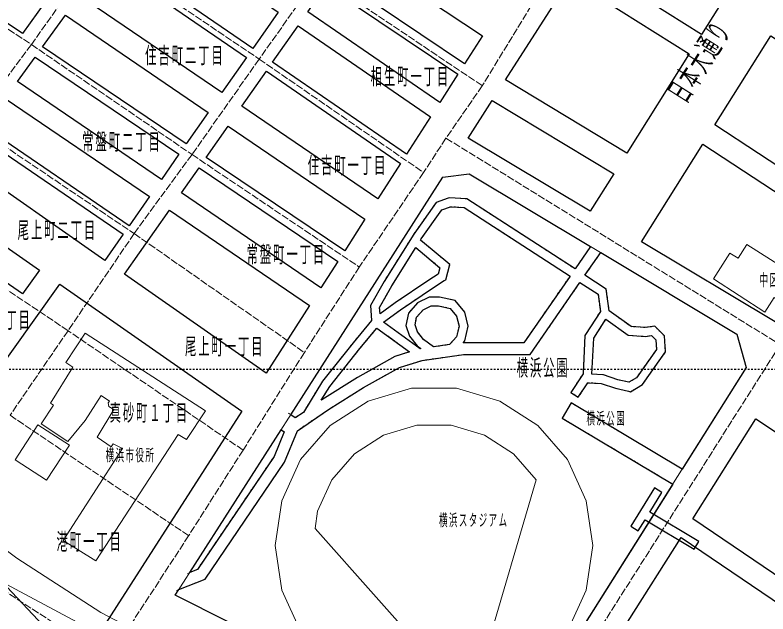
# Model space of a CAD drawing. Units: millimetres, scale not verified. Extents: x -76 to 74, y -76 to 74.
# Drawn here: x -22.91 to 22.14, y -40.5 to -4.68 of the extents above; entities that cross this region are included whole.
import ezdxf

# ---------------------------------------------------------------- set-up
doc = ezdxf.new("R2010")
doc.units = ezdxf.units.MM
doc.header["$LTSCALE"] = 0.25
doc.linetypes.add('USER1', pattern=[0.70556, 0.35278, -0.35278])
doc.linetypes.add('USER4', pattern=[2.11668, 1.7639, -0.35278])
for name, color, linetype in [('0-0_01 グリッド', 7, 'USER1'), ('0-2_03 施設名・公園名', 7, 'Continuous'), ('0-3_04 通称名・高速名', 7, 'Continuous'), ('0-4_05 町名', 7, 'Continuous'), ('1-4_21 デッキ・歩道橋', 7, 'Continuous'), ('1-9_26 道路', 7, 'Continuous')]:
    doc.layers.add(name, color=color, linetype=linetype)
for name, color, linetype, lineweight in [('0-C_13 町界', 30, 'USER4', 18), ('0-D_14 公・官庁施設', 7, 'Continuous', 18), ('1-0_17 その他施設', 7, 'Continuous', 18), ('1-1_18 高速分離帯', 5, 'Continuous', 18), ('1-3_20 鉄道', 7, 'Continuous', 18), ('1-6_23 園路・他敷地道', 7, 'USER1', 18), ('1-D_30 公園・緑地', 3, 'Continuous', 18)]:
    doc.layers.add(name, color=color, linetype=linetype, lineweight=lineweight)
doc.styles.add('ＭＳ ゴシック', font='')
doc.styles.get('ＭＳ ゴシック').set_extended_font_data('MS Gothic')

msp = doc.modelspace()

# ---------------------------------------------------------------- linework, layer by layer
at = {"layer": '0-0_01 グリッド'}
msp.add_line((73.6277, -25.8752), (-76.4802, -25.8752), dxfattribs=at)
at = {"layer": '0-C_13 町界'}
for p, q in [((-17.9429, -0.8037), (-21.9361, -6.4379)), ((8.2566, -3.6501), (5.0471, -8.906)), ((-8.3048, -7.3116), (-12.3239, -13.0194)), ((5.0471, -8.906), (2.8732, -12.0403)), ((2.8732, -12.0403), (1.5276, -14.0923)), ((2.8732, -12.0403), (22.8735, -24.3897)), ((1.5276, -14.0923), (-2.3113, -19.7491)), ((-2.3113, -19.7491), (-5.6018, -24.8555)), ((-9.266, -30.6984), (-19.7405, -23.5567)), ((22.8735, -24.3897), (3.9271, -54.2341)), ((-5.6018, -24.8555), (-9.266, -30.6984)), ((-9.266, -30.6984), (-12.5264, -35.8158)), ((-12.5264, -35.8158), (-17.3152, -43.1773)), ((-23.6928, -39.0197), (-17.3152, -43.1773))]:
    msp.add_line(p, q, dxfattribs=at)
for points in [[(-27.2791, 5.5211), (-30.9995, -0.4761), (-21.9361, -6.4379)], [(-14.4771, 4.1569), (-17.9429, -0.8037), (-8.3048, -7.3116)], [(-1.3749, 2.7213), (-4.7646, -2.3251), (5.0471, -8.906)], [(-4.7646, -2.3251), (-8.3048, -7.3116), (1.5276, -14.0923)], [(-15.7848, -17.7455), (-19.7405, -23.5567), (-29.7155, -16.8725), (-38.0017, -11.1625), (-45.3853, -6.2133), (-46.004, -7.1841)], [(-21.9361, -6.4379), (-25.4766, -11.2149), (-15.7848, -17.7455)], [(-21.9361, -6.4379), (-12.3239, -13.0194), (-2.3113, -19.7491)], [(-12.3239, -13.0194), (-15.7848, -17.7455), (-5.6018, -24.8555)], [(-19.7405, -23.5567), (-23.2104, -28.6134), (-12.5264, -35.8158)]]:
    msp.add_lwpolyline(points, dxfattribs=at)
at = {"layer": '0-D_14 公・官庁施設'}
for points in [[(20.3524, -19.2265), (19.8515, -18.9278), (18.8841, -20.4492), (21.9585, -22.4432), (22.5063, -21.5626), (22.9865, -21.8617), (23.9339, -20.3396), (20.8802, -18.3959)], [(-12.6615, -30.0693), (-11.515, -28.3468), (-18.7228, -23.711), (-19.8694, -25.4529), (-19.4491, -25.7326), (-20.7947, -27.8844), (-20.6142, -28.0043), (-21.3422, -29.1357), (-19.7605, -30.183), (-18.7132, -28.9311), (-17.7658, -27.4286), (-17.2649, -27.7783), (-17.3448, -27.8782), (-17.2941, -28.098), (-16.9948, -28.2772), (-17.9907, -29.9288), (-17.1601, -30.4972), (-17.0402, -30.327), (-16.4904, -30.6061), (-20.0292, -36.1024), (-18.0762, -37.3282), (-13.1617, -29.7703)], [(-22.9087, -31.2889), (-21.0359, -32.505), (-19.6606, -30.4021), (-21.5423, -29.186)]]:
    msp.add_lwpolyline(points, close=True, dxfattribs=at)
at = {"layer": '1-0_17 その他施設'}
for points in [[(11.269, -33.7267), (10.1459, -31.2675), (8.3758, -29.2246), (6.102, -27.7632), (3.5078, -27.0018), (0.8048, -27.0018), (-1.7887, -27.7632), (-4.0628, -29.2246), (-5.8333, -31.2675), (-6.956, -33.7267), (-7.3409, -36.4021), (-6.956, -39.0776), (-5.8333, -41.5367), (-4.0628, -43.5797), (-1.7887, -45.0411), (0.8048, -45.8025), (3.5078, -45.8025), (6.1016, -45.0411), (8.3758, -43.5797), (10.1459, -41.5367), (11.269, -39.0776), (11.6535, -36.4021)], [(5.1739, -43.0095), (2.3385, -43.5928), (-4.963, -35.392), (-4.8142, -34.3557), (-3.9546, -32.4747), (-2.6011, -30.912), (-0.8613, -29.7944), (1.1224, -29.2115), (3.1898, -29.2115), (5.1742, -29.7944), (6.9137, -30.912), (8.2676, -32.4747)]]:
    msp.add_lwpolyline(points, close=True, dxfattribs=at)
at = {"layer": '1-1_18 高速分離帯'}
msp.add_lwpolyline([(0.8692, -51.5593), (-0.4968, -50.7886), (-14.8664, -43.3068), (-23.7489, -38.5646), (-30.8968, -34.3413), (-34.0929, -31.9827), (-37.7054, -28.5452), (-44.4372, -20.8178), (-45.9782, -18.934), (-65.7363, 10.222)], dxfattribs=at)
at = {"layer": '1-3_20 鉄道'}
msp.add_lwpolyline([(24.3501, -75.9021), (21.7414, -69.6975), (19.8012, -66.1697), (17.5081, -63.0829), (14.6858, -59.6432), (11.8636, -57.262), (8.6886, -54.7043), (4.8962, -52.3231), (-17.7699, -40.4167), (-22.797, -37.1535), (-27.6478, -33.5375), (-32.1457, -29.8333), (-36.2027, -25.8646), (-40.9652, -21.102), (-43.611, -17.927), (-46.6097, -14.2228), (-63.0139, 9.3252)], dxfattribs=at)
at = {"layer": '1-4_21 デッキ・歩道橋'}
msp.add_lwpolyline([(14.7892, -34.8663), (17.7258, -36.6171), (17.9966, -36.1624), (15.0669, -34.4164), (15.7931, -33.2361), (15.3425, -32.9584), (13.9314, -35.2515), (14.382, -35.5291)], close=True, dxfattribs=at)
at = {"layer": '1-6_23 園路・他敷地道'}
for points in [[(11.4957, -18.564), (10.5989, -19.8573), (4.13, -15.6687), (3.0648, -15.6019), (3.0124, -15.6205), (2.2882, -15.8844), (0.9474, -17.774), (-0.8251, -20.6097), (-1.6344, -22.0401), (-1.5772, -22.9541), (-2.6858, -24.2843), (-4.5124, -26.5818), (-5.6617, -28.4391), (-6.1468, -28.7705), (-6.545, -28.4942)], [(-13.2437, -39.0921), (-11.5411, -38.4113), (-6.7858, -31.4129), (-6.0179, -29.536), (-4.1655, -28.273), (-2.0605, -26.9577), (0.0978, -25.7498), (1.4459, -25.3288), (3.9505, -24.9826), (7.9031, -24.9826), (10.8893, -20.6759), (11.9704, -21.3759), (12.111, -22.4046), (11.2297, -23.782), (11.1918, -23.8412), (11.0733, -26.1336), (10.3484, -27.2498), (10.7922, -27.5379), (11.3599, -26.6642), (12.1654, -26.7152), (13.015, -26.9977), (13.8036, -27.1809), (13.9072, -27.2051), (14.6349, -26.7689), (16.0157, -24.8231), (15.9419, -23.8654), (15.3697, -23.2935), (14.7954, -23.3651), (13.9555, -23.3128), (12.6401, -22.3654), (12.4624, -21.0638), (11.1911, -20.2411), (12.133, -18.8823)], [(16.9417, -31.7912), (10.3705, -27.8796), (9.8289, -28.7891), (16.4367, -32.7221)], [(-7.0112, -29.4589), (-6.8069, -29.6008), (-7.4104, -31.0774), (-12.0035, -37.8367), (-12.5957, -38.073)]]:
    msp.add_lwpolyline(points, dxfattribs=at)
for points in [[(7.5338, -24.2771), (3.9019, -24.2771), (3.8937, -24.2788), (3.9925, -24.1678), (4.1982, -23.2756), (3.9925, -22.4522), (3.4272, -21.7452), (2.485, -21.543), (2.4564, -21.543), (1.8652, -21.543), (1.1755, -21.8886), (0.6236, -22.5087), (0.4782, -23.2363), (0.6911, -23.875), (1.1534, -24.4689), (1.3684, -24.6267), (1.3346, -24.6316), (-0.8561, -23.0423), (0.1426, -22.3157), (2.1343, -20.9687), (2.7747, -20.5611), (2.8612, -20.5064), (3.1096, -19.5962), (1.3443, -18.1361), (1.387, -18.0679), (2.6245, -16.3254), (3.1419, -16.1373), (3.9584, -16.1883), (10.2968, -20.2921)], [(-0.3707, -20.8798), (1.0618, -18.5888), (2.5094, -19.7863), (2.4047, -20.1701), (1.8442, -20.526), (-0.1609, -21.8824), (-1.0728, -22.5459), (-1.0966, -22.1642)], [(3.5071, -23.917), (3.0872, -24.3897), (2.1215, -24.5227), (1.5248, -24.0858), (1.1644, -23.6214), (1.0246, -23.2025), (1.1142, -22.7533), (1.5031, -22.3157), (1.9892, -22.0722), (2.4285, -22.0722), (3.132, -22.2234), (3.5071, -22.6926), (3.6539, -23.2804)], [(13.7701, -23.8316), (14.8119, -23.8964), (15.1785, -23.8509), (15.4293, -24.1007), (15.4727, -24.6729), (14.2676, -26.372), (13.8184, -26.6414), (13.1583, -26.4892), (12.3004, -26.2018), (12.2674, -26.1908), (11.6025, -26.1495), (11.7131, -24.0087), (12.4393, -22.8732)], [(-0.1829, -25.0987), (-2.4205, -26.3507), (-4.551, -27.6825), (-4.5868, -27.7074), (-4.0804, -26.886), (-2.2752, -24.6181), (-1.2623, -23.4023), (0.6976, -24.8231)]]:
    msp.add_lwpolyline(points, close=True, dxfattribs=at)
at = {"layer": '1-9_26 道路'}
for points in [[(18.1606, -5.8309), (11.0354, -1.3598), (16.7619, 7.5762), (23.5233, 2.693)], [(-29.5474, -1.0049), (-28.2693, 1.0222), (-21.0917, -3.8685), (-22.4704, -5.7737)], [(-7.1596, -4.4955), (-8.6879, -6.6825), (-17.1429, -0.8768), (-15.5706, 1.2964)], [(-3.8668, -2.3048), (-2.763, -0.7266), (5.0623, -5.9149), (3.9881, -7.5899)], [(-10.5297, -9.318), (-19.0501, -3.513), (-17.5294, -1.4108), (-9.0648, -7.2227)], [(13.6957, -12.9285), (6.4272, -8.5511), (10.2961, -2.5139), (17.4313, -6.9908)], [(3.5915, -8.2073), (2.5018, -9.9064), (-5.384, -4.4769), (-4.2864, -2.9066)], [(-21.2708, -6.5826), (-19.8962, -4.6829), (-11.3565, -10.5011), (-12.6691, -12.38)], [(-7.4973, -7.5004), (-5.969, -5.3148), (1.9492, -10.7656), (0.5154, -13.0015)], [(26.7944, -16.3922), (18.963, -11.25), (22.314, -5.9239), (30.1723, -11.0826)], [(-22.7695, -8.6548), (-21.7156, -7.1968), (-13.1038, -13.0022), (-14.1553, -14.5077)], [(0.1592, -13.5562), (-1.1999, -15.6749), (-9.3356, -10.1324), (-7.8742, -8.0406)], [(-24.7477, -11.3885), (-23.5016, -9.6663), (-14.8712, -15.5309), (-16.0908, -17.2769)], [(11.5067, -16.4087), (4.1975, -12.0307), (5.6403, -9.7797), (12.9192, -14.1639)], [(-11.4709, -13.1876), (-10.1624, -11.3162), (-1.9806, -16.8911), (-3.186, -18.7714)], [(-26.1608, -13.3426), (-25.1066, -11.8853), (-16.4415, -17.7792), (-17.5418, -19.3536)], [(26.0706, -17.5312), (22.5697, -23.0351), (14.5653, -18.2409), (18.2447, -12.3924)], [(-11.9049, -13.8091), (-3.596, -19.4088), (-4.6116, -20.9921), (-12.9598, -15.3194)], [(4.13, -15.6687), (3.0648, -15.6019), (3.0124, -15.6205), (2.2882, -15.8844), (0.9474, -17.774), (-0.8251, -20.6097), (-1.6344, -22.0401), (-1.5772, -22.9541), (-2.6858, -24.2843), (-4.5124, -26.5818), (-5.6617, -28.4391), (-6.1468, -28.7705), (-6.4117, -28.5865), (2.691, -14.3816), (4.2706, -14.1791), (11.5236, -18.5234), (10.5989, -19.8573)], [(-28.9011, -16.9021), (-27.789, -15.5068), (-21.4496, -19.9283), (-22.4642, -21.3449)], [(3.9925, -22.4522), (3.4272, -21.7452), (2.485, -21.543), (2.4564, -21.543), (1.8652, -21.543), (1.1755, -21.8886), (0.6236, -22.5087), (0.4782, -23.2363), (0.6911, -23.875), (1.1534, -24.4689), (1.3684, -24.6267), (1.3346, -24.6316), (-0.8561, -23.0423), (0.1426, -22.3157), (2.1343, -20.9687), (2.7747, -20.5611), (2.8612, -20.5064), (3.1096, -19.5962), (1.3443, -18.1361), (1.387, -18.0679), (2.6245, -16.3254), (3.1419, -16.1373), (3.9584, -16.1883), (10.2968, -20.2921), (7.5338, -24.2771), (3.9019, -24.2771), (3.8937, -24.2788), (3.9925, -24.1678), (4.1982, -23.2756)], [(-7.8824, -26.0902), (-16.3564, -20.1805), (-13.6757, -16.3433), (-5.2855, -22.0429)], [(-1.0966, -22.1642), (-0.3707, -20.8798), (1.0618, -18.5888), (2.5094, -19.7863), (2.4047, -20.1701), (1.8442, -20.526), (-0.1609, -21.8824), (-1.0728, -22.5459)], [(-19.0577, -43.5067), (-24.0324, -38.2157), (-30.7091, -33.2078), (-27.5306, -30.9837), (-20.2325, -20.7772), (-9.3459, -28.3702)], [(3.6539, -23.2804), (3.5071, -23.917), (3.0872, -24.3897), (2.1215, -24.5227), (1.5248, -24.0858), (1.1644, -23.6214), (1.0246, -23.2025), (1.1142, -22.7533), (1.5031, -22.3157), (1.9892, -22.0722), (2.4285, -22.0722), (3.132, -22.2234), (3.5071, -22.6926)], [(12.4393, -22.8732), (13.7701, -23.8316), (14.8119, -23.8964), (15.1785, -23.8509), (15.4293, -24.1007), (15.4727, -24.6729), (14.2676, -26.372), (13.8184, -26.6414), (13.1583, -26.4892), (12.3004, -26.2018), (12.2674, -26.1908), (11.6025, -26.1495), (11.7131, -24.0087)], [(0.6976, -24.8231), (-0.1829, -25.0987), (-2.4205, -26.3507), (-4.551, -27.6825), (-4.5868, -27.7074), (-4.0804, -26.886), (-2.2752, -24.6181), (-1.2623, -23.4023)], [(29.3259, -34.085), (25.5039, -40.1339), (17.6438, -34.8167), (21.4204, -28.8277)], [(-6.9833, -29.4781), (-6.8069, -29.6008), (-7.4104, -31.0774), (-12.0035, -37.8367), (-12.4551, -38.0172)], [(21.6381, -46.2524), (13.7446, -40.9986), (16.9383, -35.9343), (24.798, -41.2515)]]:
    msp.add_lwpolyline(points, close=True, dxfattribs=at)
for points in [[(17.0113, -31.8325), (10.3705, -27.8796), (9.8289, -28.7891), (16.4463, -32.7283), (6.091, -49.1463), (-13.323, -39.3725), (-13.1094, -39.039), (-11.5411, -38.4113), (-6.7858, -31.4129), (-6.0179, -29.536), (-4.1655, -28.273), (-2.0605, -26.9577), (0.0978, -25.7498), (1.4459, -25.3288), (3.9505, -24.9826), (7.9031, -24.9826), (10.8893, -20.6759), (11.9704, -21.3759), (12.111, -22.4046), (11.2297, -23.782), (11.1918, -23.8412), (11.0733, -26.1336), (10.3484, -27.2498), (10.7922, -27.5379), (11.3599, -26.6642), (12.1654, -26.7152), (13.015, -26.9977), (13.8036, -27.1809), (13.9072, -27.2051), (14.6349, -26.7689), (16.0157, -24.8231), (15.9419, -23.8654), (15.3697, -23.2935), (14.7954, -23.3651), (13.9555, -23.3128), (12.6401, -22.3654), (12.4624, -21.0638), (11.1911, -20.2411), (12.1303, -18.8865), (20.2821, -23.7696)], [(20.2821, -23.7696), (20.8423, -25.7581), (17.0113, -31.8325)]]:
    msp.add_lwpolyline(points, dxfattribs=at)
at = {"layer": '1-D_30 公園・緑地'}
msp.add_lwpolyline([(2.691, -14.3816), (-13.323, -39.3725), (6.091, -49.1463), (20.8423, -25.7581), (20.2821, -23.7696), (4.2706, -14.1791)], close=True, dxfattribs=at)

# ---------------------------------------------------------------- texts
at = {"layer": '0-2_03 施設名・公園名', "char_height": 0.7244, "attachment_point": 7, "style": 'ＭＳ ゴシック'}
for s, insert in [('\\T1.17;\\W0.5;中区役所', (21.6388, -20.957)), ('\\T1.17;\\W0.5;横浜公園', (11.2779, -29.2384)), ('\\T1.17;\\W0.5;横浜市役所', (-17.4895, -31.4398)), ('\\T1.17;\\W0.5;横浜スタジアム', (2.4584, -35.3238))]:
    msp.add_mtext(s, dxfattribs=dict(at, insert=insert))
at = {"layer": '0-3_04 通称名・高速名', "insert": (17.3169, -10.0842), "char_height": 1.326, "attachment_point": 7, "rotation": 57.675, "style": 'ＭＳ ゴシック'}
msp.add_mtext('\\T1.17;\\W0.5;日本大通り', dxfattribs=at)
at = {"layer": '0-4_05 町名', "char_height": 0.9932, "attachment_point": 7, "style": 'ＭＳ ゴシック'}
for s, insert in [('\\T1.17;\\W0.5;住吉町二丁目', (-15.1254, -7.7009)), ('\\T1.17;\\W0.5;相生町一丁目', (-1.6337, -8.9452)), ('\\T1.17;\\W0.5;常盤町二丁目', (-18.8951, -12.8479)), ('\\T1.17;\\W0.5;住吉町一丁目', (-5.3937, -14.2714)), ('\\T1.17;\\W0.5;尾上町二丁目', (-22.755, -18.1447)), ('\\T1.17;\\W0.5;常盤町一丁目', (-9.0524, -19.5886)), ('\\T1.17;\\W0.5;真砂町二丁目', (-26.6645, -23.5222)), ('\\T1.17;\\W0.5;尾上町一丁目', (-12.7421, -25.0953)), ('\\T1.17;\\W0.5;横浜公園', (7.1035, -26.3748)), ('\\T1.17;\\W0.5;真砂町１丁目', (-17.2545, -29.0647)), ('\\T1.17;\\W0.5;港町一丁目', (-20.4289, -36.7694))]:
    msp.add_mtext(s, dxfattribs=dict(at, insert=insert))

doc.saveas('drawing.dxf')
